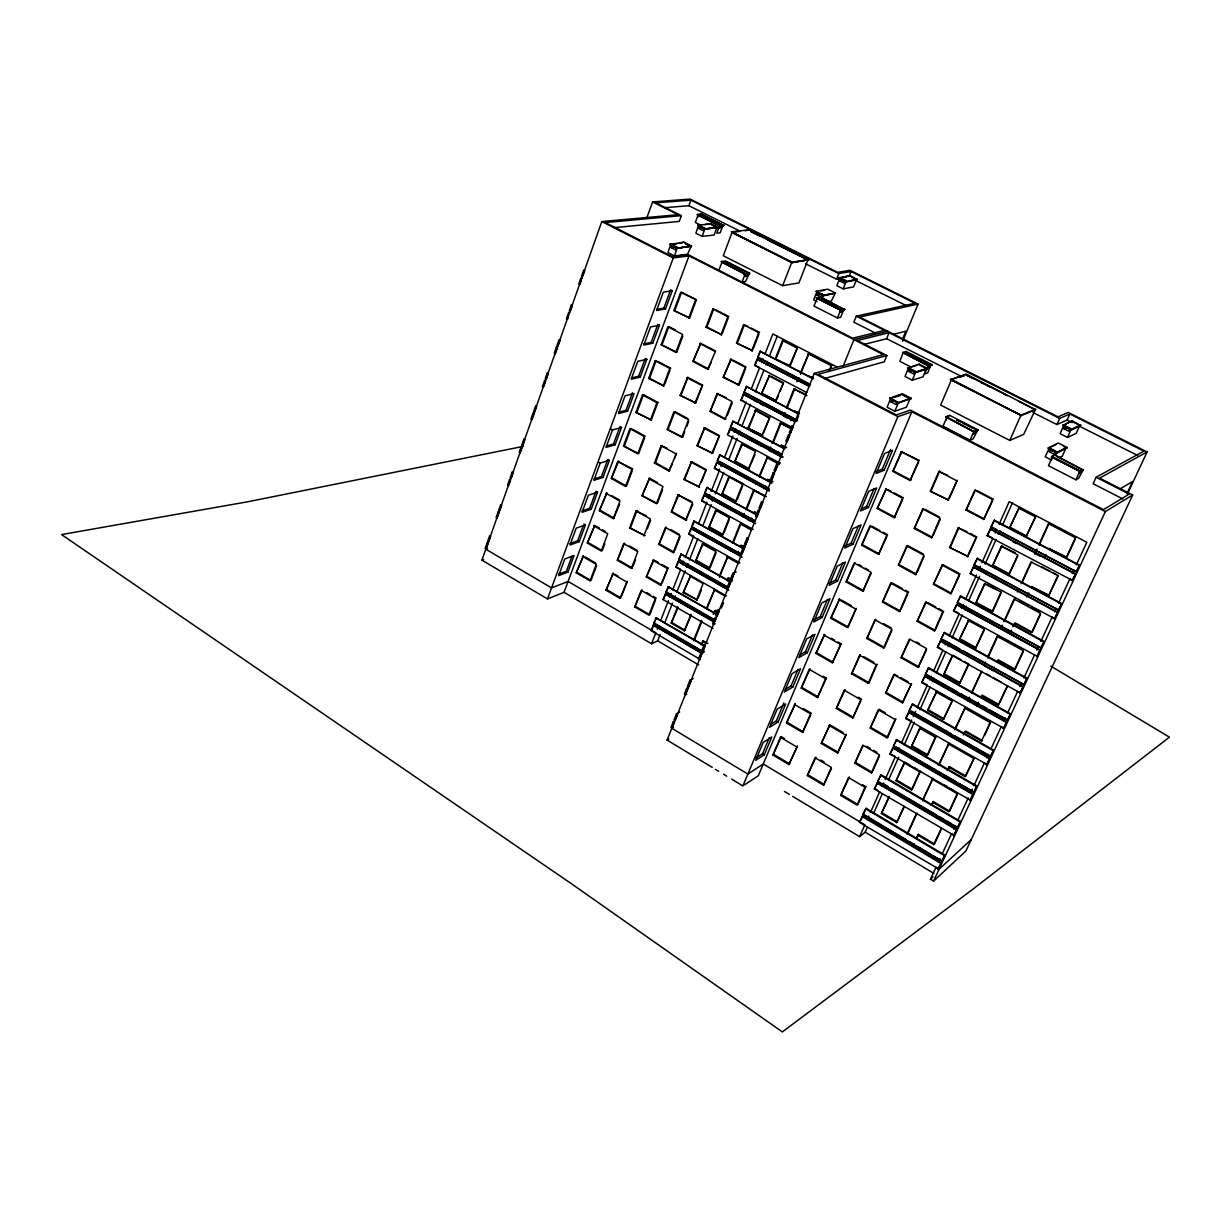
<?xml version="1.0" encoding="UTF-8"?>
<svg xmlns="http://www.w3.org/2000/svg" width="1231" height="1231" viewBox="0 0 1231 1231"><rect width="100%" height="100%" fill="white"/><g stroke="black" fill="none" stroke-linecap="round" stroke-linejoin="round"><path stroke-width="1.5" d="M712.241 767.39L667.079 740.077L814.307 373.393L883.458 354.62L689.006 255.91L564.06 592.326L547.487 598.928L481.921 560.167L601.805 221.549L678.127 214.717L652.584 201.93L646.706 218.164M558.566 344.588L560.136 340.141L559.074 339.587L556.981 345.496L558.043 346.065M567.937 318.137L567.506 319.321L566.445 318.767L568.568 312.782L569.63 313.351M581.417 280.037L579.847 284.469L578.785 283.915L580.924 277.867L581.986 278.421M583.171 275.082L584.787 270.543L583.709 269.974L581.571 276.052L582.632 276.606M670.033 244.369L683.959 242.184L691.56 246.015L677.712 248.262L670.033 244.369L676.727 243.6M875.441 333.062L853.852 322.168L856.284 316.167L915.079 303.211L851.006 271.497L838.819 273.559L690.945 200.145L655.8 202.853L681.359 215.64L679.235 221.411L614.546 227.612M671.095 247.631L671.772 245.785L676.158 248.016L675.465 249.847L671.095 247.631L676.696 246.954M664.832 207.685L688.898 205.715L690.945 200.145M547.487 598.928L673.249 257.956L689.006 255.91M670.587 244.661L667.971 252.586L674.542 255.925L677.158 247.985M677.712 248.262L691.56 246.015M609.36 460.332L600.236 463.056L593.865 480.336L603.005 477.474L609.36 460.332L607.791 459.455L601.436 476.597L594.111 478.874M621.547 427.465L612.469 429.942L606.021 447.422L615.115 444.806L621.547 427.465L619.962 426.588M683.959 242.184L680.081 243.215M697.269 214.779L701.455 213.84L723.72 225.612L719.812 226.027L697.269 214.779L701.239 214.425L723.72 225.612M720.089 225.996L698.069 215.01L695.315 222.426L700.27 224.919M558.674 574.169L566.398 571.215L571.907 556.304M569.968 543.548L577.662 540.778L583.248 525.714M582.032 510.88L589.695 508.311L595.973 491.369L597.527 492.246L591.249 509.203L582.063 512.296L588.372 495.216L597.527 492.246M606.252 446.022L613.53 443.945L619.316 428.326M618.747 412.185L625.994 410.308L632.503 392.751M631.395 377.932L638.612 376.255L645.198 358.483L646.814 359.344L640.212 377.117L631.195 379.21L637.812 361.299L646.814 359.344M643.967 343.849L651.153 342.387L657.816 324.399L659.447 325.261L652.769 343.249L643.813 345.08L650.507 326.938L659.447 325.261M656.708 309.35L663.848 308.104L670.587 289.901L672.234 290.747L665.479 308.966L656.569 310.52L663.34 292.162L672.234 290.747M697.792 217.241L698.423 215.533M567.922 572.107L574.061 555.55L564.814 558.966L558.659 575.646L567.922 572.107L566.398 571.215M585.417 524.929L576.216 528.13L569.984 544.994L579.216 541.671L585.417 524.929L583.863 524.037M627.595 411.169L634.103 393.612L625.071 395.828L618.531 413.524L627.595 411.169L625.994 410.308M697.869 225.458L710.718 223.596L717.95 227.212L705.178 229.104L697.869 225.458L701.408 225.104M691.022 246.662L687.56 254.263L674.542 255.925M698.854 228.535L699.516 226.796L703.686 228.874L703.024 230.628L698.854 228.535L704.024 227.997M576.246 572.846L583.371 555.981L576.246 572.846L590.049 580.894L596.25 564.352L582.401 556.335M587.341 543.056L594.742 525.468L587.341 543.056L601.251 551.057L607.729 533.777L593.773 525.806M599.389 510.696L606.852 492.923L599.389 510.696L613.407 518.651L619.624 504.341M617.747 461.41L631.949 469.303L625.517 486.414L611.376 478.505L617.747 461.41L632.888 468.996M623.501 445.93L629.949 428.634L644.259 436.482L637.766 453.808L623.501 445.93L638.704 453.516L644.552 437.944M635.996 412.4L642.505 394.889L643.459 394.659L657.893 402.445L651.307 419.956L635.996 412.4L651.307 419.956M648.629 378.456L655.231 360.729L656.169 360.529L649.583 378.225L648.629 378.456L664.063 385.995L649.583 378.225M661.201 344.68L667.879 326.754L682.574 334.447L675.834 352.405L661.201 344.68L676.758 352.204L682.836 336.048M673.926 310.504L680.681 292.363L696.423 299.841L689.606 317.998L673.926 310.504L689.606 317.998M698.392 225.719L695.884 233.244L702.116 236.383L704.932 228.812M611.376 478.505L618.701 461.117M624.456 445.653L630.903 428.373M636.95 412.154L643.459 394.659M662.14 344.495L668.818 326.569L675.342 329.985M674.865 310.335L681.62 292.209L696.423 299.841M705.178 229.104L717.95 227.212M704.932 224.734L710.718 223.596M719.581 225.735L716.796 233.182L720.15 232.813L722.936 225.396M719.812 226.027L723.936 225.042M613.407 518.651L619.978 501.171L605.898 493.231M650.368 420.217L656.954 402.691L657.893 402.445M663.14 386.226L669.802 368.469L670.726 368.254L657.785 361.375M688.683 318.183L695.5 299.995M596.589 565.629L591.018 580.509L577.231 572.477M604.806 543.794L602.205 550.688L588.31 542.702M632.257 470.719L626.471 486.107L612.346 478.197M664.74 384.226L670.064 370.039M731.399 231.797L792.01 262.742L808.952 259.633L748.971 229.843L731.399 231.797L792.241 262.141L808.952 259.633M792.287 262.695L731.999 232.628L723.274 255.771L782.654 285.7L798.919 282.899L807.921 259.987L791.733 262.418L782.654 285.7M721.274 261.495L745.37 274.405L749.694 273.159L725.444 260.926L721.274 261.495L745.601 273.79L749.694 273.159M718.904 270.251L721.889 262.341L745.663 274.359M606.006 590.188L613.238 573.246L606.006 590.188L619.978 598.328L620.916 597.927L606.975 589.803M617.331 560.32L623.686 543.579L637.812 551.642L631.411 568.414L617.331 560.32L624.625 543.21M629.641 527.853L644.767 535.547L629.641 527.853L636.058 510.911L646.506 515.927M649.537 478.244L642.105 495.693L649.537 478.244L657.523 482.675M654.492 463.041L661.062 445.684L666.833 448.053M667.233 429.388L673.896 411.831L688.514 419.725L681.789 437.313L667.233 429.388L682.713 437.036L684.728 431.758M680.143 395.336L687.806 377.332L702.547 385.165L695.746 402.968L680.143 395.336L695.746 402.968M692.991 361.468L700.731 343.28L692.991 361.468L707.794 369.285L711.21 362.514M705.994 327.169L712.903 308.966L713.811 308.796L706.902 327L705.994 327.169L721.828 334.755L706.902 327M630.58 527.514L637.012 510.573M662.001 445.407L655.431 462.733L654.261 462.902L668.91 470.996L672.495 463.748M668.171 429.127L674.819 411.585L687.821 418.586M681.082 395.105L687.806 377.332M745.232 230.828L748.971 229.843M619.978 598.328L627.256 581.355L621.547 596.266M643.828 535.9L650.322 518.943L636.058 510.911M668.91 470.996L676.481 453.331L674.496 458.548M694.838 403.214L702.547 385.165M707.794 369.285L715.596 351.05L702.378 344.141M720.935 334.94L727.906 316.69L712.903 308.966M632.996 566.352L635.55 559.659M647.368 528.776L650.599 520.298M662.586 489.661L657.339 503.387L641.874 495.57L656.415 503.71L662.97 486.537L648.599 478.551M686.744 426.495L688.76 421.217M722.474 333.093L728.167 318.183M745.109 274.082L742.078 282.007L745.586 281.437L749.171 273.821M747.094 276.067L747.802 274.236L745.463 274.605L744.755 276.421L747.094 276.067L743.786 274.39M634.765 606.929L641.166 590.341L655.338 598.543L648.875 615.161L634.765 606.929L642.09 589.941M646.306 576.985L653.707 559.828L646.306 576.985L660.539 585.171L661.462 584.771L647.244 576.6M658.862 544.441L665.402 527.437L679.82 535.562L673.219 552.581L658.862 544.441L666.34 527.099M692.745 504.341L685.821 520.159L671.341 512.065L677.973 494.877L691.807 501.725M683.974 479.305L699.47 487.045L683.974 479.305L691.591 461.61L706.24 469.642L701.501 481.829M696.977 445.576L704.671 427.68L719.458 435.666L712.611 453.285L696.977 445.576L712.611 453.285M717.027 393.581L731.953 401.521L724.997 419.371L710.149 411.416L717.027 393.581L726.213 397.751M723.243 377.44L731.106 359.175L723.243 377.44L739.123 385.118L724.151 377.209M736.507 343.034L752.51 350.697L736.507 343.034L743.555 324.769L747.817 326.323M671.341 512.065L678.881 494.554M684.882 478.997L691.591 461.61M697.885 445.283L704.671 427.68M710.149 411.416L717.919 393.351M737.4 342.849L744.447 324.584M660.539 585.171L668.002 567.983L661.647 564.352M685.821 520.159L692.514 502.956L677.973 494.877M698.562 487.368L706.24 469.642M711.703 453.577L719.458 435.666M738.231 385.349L745.263 367.269L730.214 359.39M751.633 350.897L758.742 332.601L743.555 324.769M655.615 599.789L649.814 614.746L635.688 606.529M662.124 583.094L668.002 567.983M674.788 550.503L680.081 536.916M727.29 415.539L732.137 403.06M739.754 383.472L745.509 368.685M753.157 349.035L758.973 334.078M700.454 659.539L651.061 630.611L653.199 625.102L701.624 652.738M703.347 652.338L653.846 623.44L656.015 617.916L704.517 645.521M712.98 628.379L663.155 599.589L665.34 594.019L714.149 621.532M714.242 620.132L665.986 592.342L668.171 586.756L717.088 614.238M726.321 595.912L675.85 567.091L678.05 561.444L727.767 589.11M727.86 587.679L678.712 559.751L680.928 554.088L730.722 581.724M739.816 562.921L688.698 534.192L690.914 528.468L741.047 556.012M741.17 554.535L691.591 526.76L693.822 521.036L744.063 548.534M753.264 529.468L701.685 500.879L703.947 495.108L754.511 522.498M754.634 520.99L704.624 493.369L706.886 487.568L757.557 514.927M766.405 496.77L714.395 468.349L716.673 462.487L769.344 490.661M769.483 489.122L717.365 460.733L719.658 454.87L770.744 482.09M779.946 463.071L727.475 434.82L729.798 428.896L782.901 456.916M781.839 454.67L730.491 427.111L732.799 421.171L784.793 448.515M792.656 427.711L740.954 400.29L743.293 394.289L795.657 421.51M797.488 420.756L744.001 392.489L746.355 386.472L798.796 413.662M806.782 392.566L754.603 365.315L756.973 359.252L809.783 386.303M809.967 384.626L757.696 357.421L760.066 351.327L813.629 378.671M652.107 629.226L653.815 624.809M653.846 623.44L656.631 617.639M665.956 593.757L663.155 599.589M665.986 592.342L668.787 586.495M676.896 565.706L678.666 561.198M678.712 559.751L681.528 553.842M688.698 534.192L689.745 532.808M690.345 531.284L691.53 528.237M692.761 525.098L694.438 520.805M701.685 500.879L704.547 494.893M704.624 493.369L707.486 487.353M714.395 468.349L717.273 462.287M720.258 454.67L717.365 460.733M728.537 433.45L730.383 428.711M732.814 422.479L730.491 427.111M740.954 400.29L743.893 394.12M744.001 392.489L746.94 386.319M755.665 363.961L757.557 359.098M757.696 357.421L760.65 351.189M719.289 469.073L718.827 470.242L714.996 468.134M564.06 592.326L651.568 643.767L655.877 632.78L568.106 581.432L551.565 587.895L485.799 549.195L487.538 548.595M657.277 629.21L658.677 625.625M660.77 620.255L668.479 600.574M669.879 596.989L671.28 593.419M672.68 589.834L680.389 570.153M682.482 564.783L683.882 561.213M685.282 557.628L693.684 536.162M698.592 523.637L706.994 502.156M708.394 498.586L709.795 495M711.195 491.431L719.596 469.95M720.997 466.38L722.397 462.794M724.505 457.424L732.907 435.959M734.307 432.373L735.707 428.803M737.815 423.433L746.217 401.952M751.11 389.427L759.527 367.961M761.62 362.591L763.02 359.006M765.128 353.651L772.822 333.955L837.218 367.084M686.252 566.429L686.683 565.306L727.767 588.649M712.072 500.571L712.518 499.432M651.568 643.767L657.693 640.843L660.139 634.596M664.802 622.748L672.526 603.052M673.926 599.482L675.327 595.896M676.742 592.311L685.159 570.83M686.575 567.245L687.975 563.66M689.375 560.09L697.808 538.593M702.732 526.068L711.164 504.587M712.564 501.002L713.965 497.416M715.365 493.831L723.797 472.35M728.721 459.825L737.154 438.328M738.554 434.758L739.954 431.173M742.062 425.803L750.495 404.307M755.419 391.781L763.836 370.3M765.944 364.93L767.359 361.345M769.467 355.974L777.192 336.278M691.191 615.469L684.39 630.811L671.218 623.148L677.727 606.591M683.19 592.726L690.683 575.585L683.19 592.726L697.361 599.943L684.097 592.326M702.409 543.871L715.857 551.442L709.133 568.414L695.746 560.828L702.409 543.871L715.257 550.242M708.902 527.407L715.642 510.25L729.214 517.774L722.412 534.946L708.902 527.407L716.534 509.911L730.091 517.435M721.981 494.139L728.814 476.782L742.508 484.26L735.615 501.648L721.981 494.139L729.706 476.474M754.957 454.731L748.51 469.103L734.784 461.64L741.693 444.068L754.834 450.392M747.956 428.173L762.666 435.312L747.956 428.173L755.819 410.123L769.729 417.509L763.374 433.527M761.527 393.689L769.467 375.455L761.527 393.689L776.361 400.798L762.389 393.443M776.13 358.56L783.301 340.341L782.439 340.541L775.268 358.775L790.225 365.869L796.796 349.281M671.218 623.148L677.989 607.837M695.746 560.828L703.301 543.517M734.784 461.64L742.57 443.791M748.833 427.896L755.819 410.123M816.168 291.301L823.677 295.794L835.464 292.993L827.801 289.162L816.168 291.301L823.924 295.194L835.464 292.993M822.154 298.564L823.401 295.455L816.753 292.132L813.691 299.872L816.999 301.549M820.015 297.317L816.245 298.04L840.927 310.458L844.62 309.689L816.922 295.071L817.63 293.286L822.046 295.502L821.339 297.286M684.39 630.811L690.96 614.238M696.469 600.343L703.116 583.586L689.775 575.985M748.51 469.103L755.495 451.515L741.693 444.068M761.804 435.589L769.729 417.509M775.499 401.044L783.501 382.795L780.254 390.981M788.009 342.772L797.457 347.634L789.363 366.084L790.225 365.869M698.023 598.266L701.347 589.895M716.073 552.765L710.025 568.03L696.638 560.444M723.966 532.869L729.414 519.143M737.169 499.571L742.693 485.676M777.007 399.167L778.315 395.89M841.188 310.412L817.076 298.271L813.968 306.088L837.48 317.967L840.65 317.275L843.789 309.458M805.659 263.834L836.557 279.222L838.819 273.559M693.484 640.689L701.593 620.378M706.317 608.529L714.719 589.295L707.21 608.114M719.289 576.016L727.767 556.581L719.473 577.37M732.414 543.117L740.123 523.821L751.095 529.899M744.293 513.358L742.878 516.912L743.739 516.574M745.709 509.803L753.51 490.277L759.112 492.538M759.188 476.012L767.452 457.193L759.389 477.382M779.731 455.962L769.421 450.408L770.775 446.991M772.129 443.575L780.3 423.11L789.194 427.111M786.363 407.907L793.949 388.919L806.151 394.612M796.842 381.672L798.242 378.163M800.335 372.916L808.844 353.482L800.473 374.439M694.376 640.258L701.808 621.64M733.291 542.748L740.985 523.467L747.263 526.945M746.586 509.465L754.372 489.953M772.991 443.298L781.162 422.849M783.778 416.278L785.147 412.831M787.225 407.661L794.795 388.673M797.688 381.425L799.088 377.932M839.019 278.021L850.113 275.559L857.268 279.791L846.466 281.73L839.019 278.021L850.113 275.559M843.204 288.87L846.174 281.422L839.804 278.252L836.834 285.684L843.204 288.87L853.529 286.931L856.499 279.575L849.621 280.806M839.942 281.068L840.635 279.345L844.881 281.468L844.204 283.192L839.942 281.068L845.128 280.145M700.993 644.813L703.301 640.843L707.917 643.536M713.211 614.346L715.519 610.361L718.627 612.146M738.446 551.35L737.231 554.396L738.092 554.027L729.614 550.134M747.479 519.451L750.556 521.159L751.787 518.082M763.574 488.661L764.82 485.537M778.484 451.438L777.223 454.593L778.069 454.301L769.421 450.408M790.794 420.71L792.087 417.524M846.466 281.73L857.484 279.222M849.328 275.682L851.006 271.497M701.885 644.367L703.301 640.843M727.352 580.832L728.552 577.831L731.691 579.601M676.465 713.749L674.08 719.689L675.234 720.381L677.619 714.442L676.465 713.749L679.697 711.964M689.914 680.266L687.498 686.267L688.668 686.96L691.083 680.943L689.914 680.266L693.253 678.496M700.839 653.03L698.392 659.108L699.577 659.801L702.009 653.723L700.839 653.03L704.163 651.337M729.521 581.54L727.029 587.787L728.213 588.464L730.722 582.232L680.928 554.088M730.275 579.678L732.784 573.415L736.2 571.892M776.653 464.133L774.037 470.642L775.268 471.304L777.884 464.795L776.653 464.133L780.131 462.902M686.652 691.96L687.944 688.76L686.775 688.067L684.374 694.069L685.529 694.761L686.006 693.561M714.949 621.501L716.273 618.208L715.088 617.531L712.611 623.686L713.795 624.363L714.288 623.132M731.476 580.355L733.984 574.092L732.784 573.415M758.758 512.419L756.865 517.112L755.649 516.435L758.219 510.034L759.45 510.711M837.48 317.967L840.619 310.12L844.851 309.089M721.397 608.052L723.536 602.713M796.503 421.125L798.642 415.786M828.925 370.485L831.756 365.268L829.74 370.269M843.112 366.284L853.945 339.633L887.843 331.293M863.67 344.542L886.643 338.71L889.121 332.678L1059.614 418.432L1069.862 414.001L1143.922 451.115L1096.129 477.228L1093.128 483.752L1122.857 498.955M889.121 332.678L857.376 340.556L886.889 355.528L884.304 361.791L824.431 378.563M902.877 338.294L905.816 331.201L893.214 334.37M902.677 341.249L918.095 304.057L849.898 270.312L837.711 272.359L690.083 199.083L652.584 201.93M928.266 366.346L932.113 364.591L906.154 351.481L902.6 352.466L928.636 366.176M906.154 351.481L906.231 352.466M889.844 398.336L902.323 393.72L911.171 398.275L898.799 402.952L889.844 398.336L900.061 395.028M890.921 401.906L891.767 399.906L896.876 402.552L896.045 404.553L890.921 401.906L894.245 400.814M902.6 352.466L928.651 365.622L927.235 368.977L916.079 372.362L907.632 368.069L919.142 364.114L927.497 368.346M908.647 371.439L909.432 369.546L914.264 371.993L913.464 373.885L908.647 371.439L912.217 370.362M890.475 398.675L887.151 407.261L894.814 411.216L898.445 402.537M898.799 402.952L890.121 397.675M908.232 368.377L905.062 376.486L912.294 380.179L915.741 371.977L909.94 369.023M919.142 364.114L919.218 365.115M916.079 372.362L929.467 367.607L930.251 365.745M918.095 304.057L859.561 317.075L1058.029 416.847L1068.277 412.447L1147.107 451.946L1099.606 478.105L1132.689 494.985L1105.361 511.573L911.848 411.785L897.861 416.663L742.878 785.932L731.599 779.1M910.001 398.69L906.385 407.261L894.814 411.216M755.326 758.342L762.512 753.741L769.329 737.538M770.591 724.505L776.299 720.981L783.885 702.947M785.363 689.345L791.025 686.006L798.011 669.387M799.811 654.938L805.413 651.784L812.506 634.95M813.599 620.055L820.277 616.485L827.447 599.435M828.986 583.417L835.587 580.093L842.866 562.813M844.574 546.287L851.113 543.21L858.484 525.683M861.731 508.588L866.578 506.464L874.118 488.538M875.857 471.781L882.258 469.211L890.598 449.407M764.282 754.788L771.791 736.969L763.22 742.385L755.68 760.327L764.282 754.788L762.512 753.741M778.084 722.028L785.686 703.994L777.176 709.148L769.544 727.321L778.084 722.028L776.299 720.981M792.826 687.052L800.519 668.772L792.087 673.634L784.347 692.068L792.826 687.052L791.025 686.006M807.244 652.815L815.045 634.304L806.69 638.904L798.842 657.569L807.244 652.815L805.413 651.784M822.108 617.516L830.017 598.758L821.739 603.067L813.783 621.978L822.108 617.516L820.277 616.485M837.449 581.124L845.451 562.105L837.265 566.106L829.202 585.294L837.449 581.124L835.587 580.093M852.991 544.225L861.115 524.945L852.991 528.638L844.835 548.087L852.991 544.225L851.113 543.21M868.471 507.48L876.703 487.938L868.686 491.307L860.392 511.019L868.471 507.48L866.578 506.464M884.166 470.227L892.506 450.408L884.581 453.47L876.18 473.458L884.166 470.227L882.258 469.211M931.005 364.976L927.62 373.008L924.635 373.932L928.036 365.869L932.113 364.591M911.848 411.785L758.327 775.73L744.432 784.916M788.902 764.559L797.38 746.201L788.902 764.559L772.945 755.049L780.454 737.292L781.346 736.723L784.547 738.615M786.501 722.997L795.241 703.87L786.501 722.997L802.597 732.46L810.69 714.996M826.416 678.173L817.492 697.546L801.243 688.129L809.213 669.31L825.539 678.696L826.416 678.173L823.154 676.296M815.922 653.415L824.616 634.457L815.922 653.415L832.341 662.786L841.096 643.798L837.788 641.936M830.802 618.224L839.588 599.066L830.802 618.224L847.374 627.548L856.222 608.36L848.236 627.071L831.679 617.762M846.159 581.955L854.176 562.998L870.979 572.246L862.869 591.219L846.159 581.955L855.022 562.567M861.7 545.179L869.84 525.96L886.812 535.146L878.595 554.396L861.7 545.179L870.686 525.575M877.195 508.557L886.274 488.722L877.195 508.557L894.245 517.712L902.708 499.463M918.665 462.071L910.124 480.536L892.906 471.427L901.246 451.685L919.372 460.425M772.945 755.049L781.346 736.723M801.243 688.129L810.09 668.787M892.906 471.427L902.077 451.362M950.517 379.702L966.15 374.055L1035.533 409.769L1021.345 415.539L950.517 379.702L964.165 375.255M1021.576 415.447L951.394 379.933L940.669 405.076L1009.774 440.421L1023.653 434.405L1035.317 409.861M802.597 732.46L810.537 713.857L794.349 704.424M817.492 697.546L825.539 678.696M832.341 662.786L841.096 643.798M894.245 517.712L902.569 498.201L885.443 489.076M910.124 480.536L918.557 460.763L901.246 451.685M862.869 591.219L871.086 573.523M878.595 554.396L886.889 536.501M946.07 416.724L974.198 431.973L946.07 416.724L949.717 415.386L978.03 429.896L974.029 432.004L973.167 433.989L975.183 433.174L976.045 431.189M974.46 431.881L946.685 417.617L943.008 426.218L970.059 440.159L973.106 438.913L977.491 430.65M946.07 420.079L946.931 418.094M945.777 417.386L949.717 415.386M807.382 775.576L815.06 757.757L831.31 767.375L823.554 785.209L807.382 775.576L815.938 757.173M821.246 743.432L829.879 724.828L821.246 743.432L837.557 753.018L846.266 734.384L837.557 753.018M836.326 708.456L844.204 690.191L860.761 699.716L852.791 718.012L836.326 708.456L845.066 689.652M859.592 655.277L851.606 673.788L860.438 654.769L859.592 655.277L876.303 664.755L877.134 664.232L869.071 682.759L868.24 683.282L851.344 673.634L852.191 673.111L869.071 682.759M882.519 602.113L890.721 583.094L907.755 592.465L899.476 611.515L882.519 602.113L891.552 582.648L902.385 588.603M898.43 565.229L906.739 545.949L923.958 555.258L915.556 574.569L898.43 565.229L907.555 545.533L923.204 553.996M914.279 528.468L922.711 508.926L940.084 518.189L931.575 537.762L914.279 528.468L923.512 508.557M930.344 491.215L948.593 500.078L930.344 491.215L938.884 471.411L947.655 475.243M875.749 619.27L866.824 638.504L874.918 619.747L891.783 629.164L883.612 647.952L866.562 638.35L867.393 637.858L884.443 647.444L891.875 630.38M931.144 490.861L939.684 471.058M970.059 440.159L973.813 431.542L978.03 429.896M868.24 683.282L876.303 664.755M947.808 500.448L957.226 480.259L949.316 498.432M823.554 785.209L831.479 768.39M852.791 718.012L860.884 700.824M901.046 609.314L907.832 593.742M917.126 572.369L924.004 556.597M933.083 535.731L940.176 519.436M865.008 787.286L857.084 805.166L840.696 795.411L848.544 777.561L865.008 787.286L865.839 786.655L862.546 784.716M854.853 763.189L862.793 745.109L879.411 754.803L871.379 772.899L854.853 763.189L862.916 746.155M870.255 728.121L878.303 709.81L895.075 719.458L895.891 718.873L887.766 737.215L886.951 737.8L870.255 728.121L879.134 709.241L885.227 712.749M902.446 702.824L911.494 683.697L902.446 702.824L885.597 693.207L893.752 674.634L897.645 675.85M901.138 657.816L909.401 639.012L926.497 648.552L918.157 667.402L901.138 657.816L909.463 640.212M917.172 621.332L925.558 602.251L942.823 611.745L943.608 611.268L935.145 630.349L934.36 630.857L917.172 621.332L926.358 601.79M959.426 575.6L950.778 593.804L933.421 584.325L942.715 564.552L960.134 573.985M949.624 547.456L967.92 556.443L949.624 547.456L958.226 527.853L967.012 531.715M966.043 510.096L974.767 490.215L992.555 499.54L983.738 519.451L966.043 510.096L975.537 489.846M840.696 795.411L849.39 776.946M885.597 693.207L894.568 674.111M933.421 584.325L942.715 564.552M950.409 547.041L959.011 527.453M1009.774 440.421L1020.945 415.124L1035.825 409.138M1021.345 415.539L950.794 379.056M886.951 737.8L895.075 719.458M934.36 630.857L942.823 611.745M950.778 593.804L959.364 574.431L941.93 564.983M967.151 556.874L976.614 536.824L970.213 533.423M865.839 786.655L857.915 804.52L841.542 794.78M872.933 770.637L879.503 755.849M918.157 667.402L926.543 649.753M968.643 554.812L976.614 536.824M983.738 519.451L992.586 500.817M859.484 822.37L862.669 815.999L941.238 862.9L938.468 868.855L859.484 822.37L861.962 817.584M862.9 814.66L866.101 808.29L944.839 855.145L942.069 861.115L862.9 814.66L866.101 808.29M874.333 789.009L877.549 782.593L956.841 829.309L954.04 835.341L874.333 789.009L877.549 782.593M877.795 781.208L881.027 774.776L960.503 821.431L957.687 827.494L877.795 781.208L881.027 774.776M889.905 754.018L893.167 747.525L973.244 794.026L970.397 800.15L889.905 754.018L894.799 756.142M893.429 746.109L896.691 739.6L976.952 786.055L974.09 792.195L893.429 746.109L896.691 739.6M905.708 718.535L908.986 711.995L989.862 758.265L986.97 764.466L905.708 718.535L908.986 711.995M909.278 710.518L912.571 703.963L993.617 750.187L990.724 756.403L909.278 710.518L912.571 703.963M921.711 682.574L925.035 675.973L1006.712 722.012L1003.788 728.306L921.711 682.574L925.035 675.973M925.343 674.45L928.651 667.817L1010.513 713.826L1007.589 720.12L925.343 674.45L928.651 667.817M937.391 647.383L940.73 640.72L1023.207 686.529L1020.237 692.899L937.391 647.383L940.73 640.72M941.053 639.151L944.408 632.457L1027.054 678.219L1024.084 684.621L941.053 639.151L944.408 632.457M953.548 611.084L956.933 604.344L1040.21 649.922L1037.21 656.369L953.548 611.084L956.933 604.344M957.272 602.728L960.657 595.989L1044.134 641.489L1041.118 647.968L957.272 602.728L960.657 595.989M970.228 573.631L973.629 566.829L1057.768 612.13L1054.736 618.685L970.228 573.631L973.629 566.829M973.998 565.167L977.414 558.351L1061.737 603.59L1058.691 610.161L973.998 565.167L977.414 558.351M987.139 535.654L990.57 528.791L1075.586 573.815L1072.493 580.463L987.139 535.654L990.57 528.791M990.955 527.068L994.402 520.19L1079.602 565.152L1076.51 571.815L990.955 527.068L994.402 520.19M890.998 752.403L893.167 747.525M792.641 796.365L859.638 836.649L864.901 824.847L763.266 764.02L747.863 774.068L671.818 728.275L673.465 727.336M867.24 819.6L868.809 816.107M870.363 812.614L879.734 791.656M882.073 786.409L883.627 782.916M885.181 779.423L895.322 756.711M897.661 751.479L899.23 747.986M901.569 742.739L911.709 720.027M913.264 716.534L915.602 711.303M917.172 707.81L927.312 685.098M929.651 679.851L931.205 676.358M933.544 671.126L942.9 650.153M945.239 644.921L946.808 641.428M949.147 636.181L959.288 613.469M961.626 608.237L963.181 604.744M965.519 599.497L976.445 575.046M978.783 569.799L980.338 566.306M981.907 562.813L992.817 538.362M995.171 533.115L996.725 529.622M999.064 524.391L1009.205 501.679L1086.835 542.271L1076.34 564.875M859.638 836.649L865.162 832.202L867.424 827.17M873.564 813.429L882.196 794.118M888.474 780.069L898.692 757.25M904.185 744.955L914.387 722.135M919.88 709.841L930.097 687.021M932.452 681.743L934.021 678.235M936.376 672.972L945.793 651.907M948.147 646.629L949.717 643.121M952.086 637.858L962.288 615.023M964.642 609.76L966.212 606.252M968.566 600.99L979.553 576.4M985.062 564.106L996.048 539.532M998.403 534.269L999.972 530.761M1002.326 525.483L1012.544 502.663M904.062 807.398L896.66 822.616L881.381 813.537L888.644 797.349M896.06 780.808L904.154 762.789L919.649 771.822L920.434 771.206L912.279 789.225L911.494 789.856L896.06 780.808L904.954 762.189L909.601 764.882M911.479 746.463L919.665 728.198L935.314 737.184L936.099 736.6L927.835 754.865L927.051 755.465L911.479 746.463L920.465 727.629M927.651 710.425L936.729 691.36L927.651 710.425L943.377 719.396L952.532 700.301L949.363 698.516M968.135 665.817L959.641 683.436L943.762 674.511L952.178 655.754M959.534 639.366L968.828 619.87L959.534 639.366L975.567 648.245L984.138 630.441M975.798 603.128L984.446 583.848L1001.465 592.188L992.725 611.468L975.798 603.128L985.2 583.386M1017.775 556.135L1008.928 574.508L992.571 565.721L1001.342 546.179L1015.221 552.75M1026.115 536.531L1035.81 516.281L1026.115 536.531L1009.589 527.807L1019.206 507.603L1034.148 515.42M881.381 813.537L889.444 796.719M943.762 674.511L952.948 655.231L960.934 659.678M992.571 565.721L1002.08 545.764M1009.589 527.807L1019.206 507.603M1033.04 412.539L1056.875 424.557L1059.614 418.432M1048.181 448.176L1058.229 442.975L1067.154 447.499L1057.214 452.777L1048.181 448.176L1056.121 444.468M1055.275 455.716L1056.783 452.346L1049.043 448.407L1045.257 456.824L1051.443 459.979M1049.166 451.654L1050.043 449.715L1055.198 452.331L1054.321 454.285L1049.166 451.654L1052.274 450.177M1062.938 425.434L1072.324 420.756L1080.572 425.664L1071.57 429.773L1062.938 425.434L1072.324 420.756M1056.875 424.557L1067.139 420.033L1069.862 414.001M1063.876 428.742L1064.707 426.88L1069.647 429.373L1068.8 431.235L1063.876 428.742L1067.339 427.172M1051.382 456.978L1054.829 454.793L1083.28 470.119L1080.249 471.719L1051.382 456.978L1054.829 454.793M1078.187 470.427L1052.259 457.193L1048.427 465.703L1075.909 479.782L1078.525 478.382L1083.065 470.227M1051.536 459.594L1052.413 457.624M1057.214 452.777L1067.154 447.499M1063.553 425.741L1060.137 433.697L1067.508 437.436L1070.955 429.465M1071.57 429.773L1080.849 425.049M1066 447.93L1062.245 456.239L1059.152 457.747M896.66 822.616L904 806.428M911.494 789.856L919.649 771.822M927.051 755.465L935.314 737.184M943.377 719.396L952.532 700.301M959.641 683.436L968.151 664.648M975.567 648.245L984.185 629.21L968.058 620.362M991.986 611.945L1000.726 592.65M1008.928 574.508L1017.791 554.935L1001.342 546.179M906.985 834.264L916.31 813.799M922.681 799.811L932.898 778.454L922.681 800.889M938.422 765.22L948.963 743.201L939.391 764.205M954.579 729.768L965.227 707.486L955.348 729.183M970.859 702.27L967.874 700.593L969.413 697.192M971.736 692.114L981.738 671.264L971.705 693.253M993.632 669.972L992.909 670.51L983.861 665.494L985.431 662.047M987.77 656.908L997.156 636.319L1006.035 640.289M1002.234 625.163L1000.634 628.641L1010.497 633.149M1003.819 621.686L1014.113 599.066L1040.503 613.33L1031.563 632.688L1014.467 623.378L1012.898 626.81M1017.36 591.942L1018.883 588.618M1021.161 583.617L1031.024 561.952L1058.352 575.677L1048.597 595.773L1031.347 586.51L1049.304 595.296M1034.609 554.073L1036.917 549.011M1039.226 543.933L1048.458 523.667L1075.386 537.747L1066.184 557.674L1048.75 548.472L1066.877 557.228L1075.294 538.993M907.77 833.602L917.095 813.152M987.724 658.093L997.879 635.812M1004.542 621.193L1014.836 598.589M1021.868 583.155L1031.732 561.521M1036.856 550.272L1035.317 553.642L1039.98 556.104M1039.164 545.21L1049.166 523.252M1075.909 479.782L1079.802 471.258L1082.418 469.888M1080.249 471.719L1083.588 469.457M916.156 838.219L918.388 834.387L934.483 843.958L941.238 829.355M931.144 805.443L933.39 801.612L949.64 811.137L957.226 794.703M947.178 770.437L949.424 766.59L965.827 776.069L974.29 757.742L965.073 776.699L948.655 767.205M963.411 734.953L965.673 731.076L982.246 740.523L981.507 741.124L964.919 731.676M973.844 703.947L976.829 705.64L978.353 702.301M992.909 670.51L994.448 667.14M1009.774 633.642L1011.343 630.226M1026.577 596.912L1028.177 593.45M1044.611 557.505L1045.996 554.489M916.941 837.542L918.388 834.387M931.929 804.797L933.39 801.612M947.932 769.821L949.424 766.59M1013.621 626.302L1015.19 622.886L1032.27 632.195L1040.457 614.454M1027.3 596.435L1028.885 592.973M1044.627 558.582L1046.011 555.566M917.603 835.064L933.713 844.651L941.207 828.401M932.606 802.258L948.886 811.798L957.226 793.703L932.113 779.085M981.507 741.124L990.078 722.535L964.473 708.04M998.156 705.055L998.88 704.486L982.138 695.1L981.399 695.653L998.156 705.055L1007.573 685.652L999.68 702.778M1023.176 651.861L1015.175 669.218L998.264 659.862L997.525 660.385L1014.452 669.756L1023.269 650.645L997.156 636.319M1048.597 595.773L1057.675 576.123M984.585 735.461L990.047 723.643M1132.689 494.985L965.904 851.006L933.575 881.104L930.451 879.226L935.96 867.363L939.084 869.24L971.274 839.527M938.376 862.146L939.992 858.669M942.407 853.452L951.286 834.326M953.702 829.109L955.318 825.632M957.749 820.415L968.228 797.826M970.659 792.61L972.259 789.133M973.875 785.655L984.369 763.051L986.97 764.466M986.785 757.834L988.401 754.357M990.817 749.14L1001.311 726.552M1003.727 721.335L1005.342 717.858M1007.758 712.641L1017.452 691.776M1019.868 686.559L1021.484 683.082M1023.9 677.866L1034.394 655.277M1036.81 650.06L1038.425 646.583M1040.841 641.366L1052.136 617.023M1054.567 611.807L1056.183 608.329M1058.598 603.113L1069.893 578.785M1072.309 573.569L1073.924 570.091M937.945 869.332L941.238 862.9M941.546 861.592L944.839 855.145M953.533 835.787L956.841 829.309M957.179 827.94L960.503 821.431M969.89 800.581L973.244 794.026M973.598 792.626L976.952 786.055M986.477 764.882L989.862 758.265M990.232 756.819L993.617 750.187M1003.296 728.706L1006.712 722.012M1007.096 720.52L1010.513 713.826M1019.76 693.284L1023.207 686.529M1023.607 684.99L1027.054 678.219M1036.748 656.739L1040.21 649.922M1040.641 648.322L1044.134 641.489M1054.259 619.024L1057.768 612.13M1058.229 610.499L1061.737 603.59M1072.032 580.77L1075.586 573.815M1076.063 572.123L1079.602 565.152M933.575 881.104L1105.361 511.573M1126.95 493.646L1132.628 481.506L1120.041 488.876M1127.596 493.677L1147.107 451.946M930.451 879.226L933.036 876.841M933.713 844.651L934.483 843.958M913.264 844.528L914.048 843.851M904.647 839.388L905.447 838.711M928.22 811.845L929.005 811.183M936.206 771.206L935.422 771.822L938.345 773.514M951.532 736.446L952.302 735.861L961.165 740.924L960.411 741.524L953.025 737.292M976.829 705.64L977.568 705.071L968.628 700.024L967.874 700.593M871.379 772.899L872.21 772.283L855.699 762.574M883.612 647.952L884.443 647.444M899.476 611.515L900.292 611.038L883.35 601.651M667.079 740.077L668.741 739.123M915.556 574.569L916.356 574.123L899.245 564.798M685.529 694.761L686.852 694.053M931.575 537.762L932.375 537.362L915.095 528.068M698.885 650.106L699.762 649.66M691.453 645.767L698.285 648.783M713.795 624.363L715.103 623.732M711.072 619.685L711.949 619.27L703.593 615.377M1056.567 452.454L1064.461 448.669M1067.508 437.436L1076.156 433.404L1079.756 425.449L1072.878 428.588M728.552 577.831L727.69 578.216L732.383 580.878M675.85 567.091L680.189 568.968M722.412 534.946L723.289 534.593L709.795 527.053M631.411 568.414L632.349 568.03L618.285 559.936M750.556 521.159L751.418 520.805M673.219 552.581L674.126 552.211L659.785 544.071M691.591 526.76L741.739 554.289M735.615 501.648L736.492 501.309L722.874 493.816M755.834 484.445L756.696 484.122M481.921 560.167L483.66 559.551M898.168 402.629L911.171 398.275M959.641 377.24L964.596 375.624M895.753 396.967L900.738 395.336M912.294 380.179L922.973 376.855L926.389 368.746L915.479 372.054M681.789 437.313L682.713 437.036M907.632 368.069L916.787 365.361M902.938 353.374L899.846 361.345L911.417 367.223M808.675 376.101L812.814 377.578M886.889 355.528L818.076 374.378L896.383 414.924L910.371 410.077L1103.484 509.619L1129.227 494.108L1096.129 477.228M754.603 365.315L759.127 367.223M675.834 352.405L676.758 352.204M840.911 310.612L843.02 310.166L842.296 311.982L840.188 312.428L841.173 309.858L816.476 297.44M523.298 446.376L247.862 501.756L61.55 534.577L572.415 884.412L782.347 1031.917L972.09 889.813L1169.45 737.154L1050.797 666.109M827.678 301.749L831.371 301.026L834.972 293.64M823.124 295.517L832.587 293.717M816.922 295.071L822.462 294.024M820.815 290.993L824.062 290.393M843.25 277.637L846.713 277.037M836.557 279.222L840.05 278.606M679.327 247.723L690.483 246.385M672.772 244.4L676.496 243.969M702.116 236.383L714.134 235.029L716.934 227.55L704.655 228.843M734.692 231.997L739.954 231.413M701.747 214.671L723.443 225.642M681.359 215.64L605.313 222.534L672.295 256.648L688.052 254.632L852.683 338.171L884.566 330.385L856.284 316.167M851.36 276.867L857.268 279.791M855.499 280.422L907.693 306.319M750.972 231.536L808.721 260.218M750.679 231.566L759.096 235.736M767.513 239.922L808.459 260.264M839.25 277.452L846.697 281.16M688.898 205.715L740.416 231.351M697.485 214.209L720.027 225.458M710.502 224.18L717.735 227.781M712.287 225.227L717.458 227.812M698.085 224.873L705.394 228.52M1071.832 421.464L1080.572 425.664M1067.139 420.033L1072.186 422.572M1078.91 425.941L1137.721 455.501M820.569 297.594L844.62 309.689M825.339 300.179L844.358 309.735M966.489 375.009L983.323 383.487M986.693 385.18L1005.219 394.505M1018.699 401.291L1035.533 409.769M966.243 375.086L973.09 378.533M981.646 382.841L990.201 387.149M1003.88 394.043L1007.312 395.767M1063.215 424.803L1071.847 429.157M886.643 338.71L961.534 376.471M908.17 353.251L921.696 360.083M925.081 361.791L931.852 365.207M907.878 353.297L931.605 365.284M725.767 261.803L749.448 273.774M725.459 261.849L742.001 270.189M685.252 243.553L691.33 246.631M685.59 243.923L688.852 245.569M920.542 365.592L927.235 368.977M670.264 243.769L677.942 247.646M907.893 367.438L916.341 371.731M1063.876 446.638L1066.862 448.146M1048.473 447.53L1057.506 452.131M601.805 221.549L673.249 257.956M1056.844 456.624L1083.28 470.119M1051.674 456.316L1080.541 471.058M956.579 419.709L977.737 430.558M956.564 419.925L959.949 421.664M963.319 423.387L971.767 427.726M903.523 395.136L910.894 398.936M902.4 394.797L910.632 399.013M810.475 354.328L830.125 364.438M782.439 340.541L796.611 347.834M808.013 353.682L830.94 365.499M715.473 309.658L728.798 316.521M751.187 328.062L759.619 332.401M814.307 373.393L897.861 416.663M760.066 351.327L812.429 378.502M663.848 308.104L665.479 308.966M758.281 357.282L810.521 384.472M756.973 359.252L809.229 386.457M771.037 376.271L783.501 382.795M768.606 375.67L782.654 383.026M793.949 388.919L806.936 395.705M1050.843 524.144L1060.937 529.407M1064.292 531.177L1076.063 537.332M1018.483 507.988L1035.102 516.681M732.784 360.052L746.155 367.053M699.808 343.464L714.688 351.266M977.152 490.692L993.309 499.171M938.884 471.411L956.441 480.613M798.75 412.6L794.641 411.123L799.55 413.724M746.355 386.472L798.242 413.831M1010.328 527.407L1026.839 536.116M693.915 361.252L708.717 369.069M993.909 520.451L1079.156 565.46M651.153 342.387L652.769 343.249M893.737 471.088L910.94 480.182M966.812 509.711L984.492 519.051M744.586 392.32L796.38 419.694M743.293 394.289L795.088 421.679M753.449 400.229L756.788 401.998M760.127 403.768L763.482 405.538M783.547 416.155L786.886 417.925M991.463 526.806L996.464 529.453M999.803 531.223L1076.51 571.815M990.078 529.053L1075.125 574.123M1012.898 541.763L1016.252 543.548M741.554 400.121L744.155 401.506M780.3 423.11L791.564 429.096M754.957 410.385L768.867 417.771M987.631 535.377L992.248 537.824M1069.785 579.016L1072.493 580.463M655.231 360.729L669.802 368.469M686.883 377.563L701.639 385.411M1041.718 566.829L1050.043 571.246M1053.367 573.015L1056.69 574.785M887.828 489.538L890.952 491.2M894.06 492.862L903.4 497.832M925.097 509.388L939.299 516.958M958.226 527.853L975.844 537.239M786.732 447.453L781.023 445.13L785.886 447.73M732.799 421.171L784.224 448.715M711.056 411.154L725.905 419.109M993.325 565.291L1009.666 574.061M638.612 376.255L640.212 377.117M976.906 558.643L1061.276 603.913M732.737 427.819L782.408 454.485M878.042 508.172L895.075 517.328M729.798 428.896L782.778 457.363M739.954 434.589L743.278 436.374M746.586 438.159L761.497 446.161M974.506 564.875L1058.691 610.161M973.121 567.122L1057.306 612.469M772.237 459.763L778.608 463.195M766.59 457.486L779.346 464.364M642.505 394.889L656.954 402.691M703.763 427.957L718.565 435.943M970.736 573.338L973.783 574.969M1052.043 617.239L1054.736 618.685M1019.776 601.267L1028.023 605.714M1031.316 607.499L1039.549 611.945M986.816 584.263L996.587 589.541M872.225 526.406L879.934 530.576M883.012 532.254L887.643 534.746M735.661 461.348L749.387 468.796M773.006 481.613L767.328 479.305L772.145 481.921M719.658 454.87L771.852 483.214M719.643 461.456L768.375 487.984M976.552 602.651L992.725 611.468M716.673 462.487L769.052 490.954M960.134 596.296L1043.657 641.843M862.562 544.779L879.442 553.981M934.221 583.879L951.563 593.327M732.737 478.136L743.37 483.937M762.266 494.262L765.436 496.001M753.51 490.277L764.574 496.324M957.78 602.421L1041.118 647.968M964.288 608.76L1038.179 649.199M956.41 604.667L1039.749 650.26M632.488 429.25L645.213 436.205M661.062 445.684L675.557 453.624M690.683 461.902L705.348 469.934M955.579 611.592L958.58 613.238M980.091 626.056L983.323 627.825M1015.821 645.66L1019.083 647.444M858.392 564.413L861.746 566.26M865.101 568.106L868.471 569.953M905.477 590.311L908.57 592.003M927.928 602.651L935.76 606.96M938.899 608.683L942.038 610.407M610.868 429.065L612.469 429.942M758.311 513.327L754.249 511.911L757.45 513.666M706.886 487.568L756.973 515.158M655.2 462.61L669.849 470.704M705.225 493.154L755.219 520.759M613.53 443.945L615.115 444.806M703.947 495.108L755.603 523.652M960.288 638.874L976.321 647.737M943.885 632.796L1026.577 678.589M702.301 500.663L706.086 502.771M847.02 581.509L863.731 590.772M917.972 620.839L935.145 630.349M943.223 639.72L959.734 648.891M963.027 650.722L1024.084 684.621M940.207 641.043L1022.715 686.898M964.119 661.447L968.905 664.109M986.585 673.957L989.816 675.757M993.048 677.558L1001.111 682.051M937.914 647.044L940.899 648.706M1017.606 691.437L1020.237 692.899M598.651 462.179L600.236 463.056M841.25 600.005L851.237 605.575M883.412 623.548L891.075 627.825M916.433 641.966L919.542 643.705M744.909 546.672L740.893 545.271L744.047 547.041M838.726 599.528L855.36 608.822M693.822 521.036L743.478 548.78M672.264 511.727L686.729 519.821M601.436 476.597L603.005 477.474M690.914 528.468L742.124 557.181M944.531 673.988L960.411 682.897M689.298 533.946L693.068 536.07M928.128 668.171L1010.035 714.211M732.799 559.397L736.138 561.29M726.905 556.951L738.615 563.552M901.954 657.308L918.957 666.863M611.545 495.554L619.362 499.955M671.141 529.807L679.143 534.316M925.866 674.096L957.549 691.945M960.888 693.822L979.23 704.147M982.569 706.04L985.908 707.917M989.247 709.795L1007.589 720.12M932.498 679.866L1004.973 720.72M924.496 676.327L1006.219 722.412M922.25 682.22L926.681 684.713M1001.188 726.829L1003.788 728.306M938.314 692.253L946.208 696.731M966.827 708.379L970.028 710.195M978.03 714.719L981.23 716.519M984.431 718.335L990.817 721.951M935.96 691.914L951.763 700.854M831.202 638.197L834.495 640.074M863.777 656.662L873.795 662.34M900.723 677.604L908.416 681.959M823.739 634.95L840.219 644.305M893.752 674.634L910.678 684.236M600.359 510.357L614.377 518.313M589.695 508.311L591.249 509.203M679.327 559.505L682.605 561.367M685.867 563.213L728.444 587.402M724.951 586.848L716.519 582.955L724.074 587.249M678.05 561.444L728.814 590.311M928.436 709.856L944.146 718.812M713.842 589.695L725.444 596.312M912.033 704.332L993.125 750.602M596.281 526.345L599.389 528.114M602.482 529.899L605.59 531.669M629.333 545.902L637.181 550.38M655.292 560.721L658.477 562.536M816.815 652.907L833.202 662.263M886.428 692.653L903.262 702.27M652.784 560.197L667.079 568.368M911.463 711.087L951.101 733.753M954.394 735.63L990.724 756.403M916.51 715.626L988.231 756.665M908.447 712.364L989.37 758.681M906.247 718.15L910.632 720.674M929.836 733.014L932.975 734.799M948.193 743.801L973.552 758.358M714.642 610.776L717.75 612.561M668.171 586.756L716.488 614.531M858.299 697.254L861.608 699.162M577.662 540.778L579.216 541.671M666.602 592.08L673.249 595.912M676.588 597.82L714.826 619.855M674.003 597.65L714.734 621.116M665.34 594.019L713.565 621.824M912.263 745.863L927.835 754.865M584.91 556.858L595.681 563.09M614.792 574.154L617.916 575.954M646.814 592.665L649.968 594.496M653.122 596.312L656.261 598.128M612.284 573.631L626.317 581.74M896.153 740L976.445 786.486M802.135 687.606L818.369 697.008M837.188 707.902L853.652 717.442M871.086 727.552L887.766 737.215M895.614 746.648L956.102 781.762M959.38 783.655L974.09 792.195M900.738 750.925L971.767 792.149M892.613 747.925L972.736 794.457M672.126 622.732L685.282 630.38M702.409 641.289L705.486 643.09M914.248 767.59L917.341 769.39M943.869 784.839L947.008 786.671M950.147 788.502L953.286 790.317M656.015 617.916L703.932 645.813M803.335 708.594L811.414 713.303M831.525 725.782L842.989 732.476M866.947 746.448L870.271 748.386M873.595 750.325L876.903 752.264M654.461 623.163L703.947 652.03M829.017 725.398L845.42 734.969M661.893 628.518L703.378 652.738M653.199 625.102L701.039 653.03M896.86 780.192L912.279 789.225M657.693 640.843L698.7 664.909M880.488 775.191L959.995 821.893M787.394 722.443L803.474 731.891M822.108 742.847L838.419 752.433M883.304 783.716L888.274 786.624M891.583 788.579L936.206 814.845M939.515 816.784L942.808 818.738M946.116 820.677L951.086 823.601M954.379 825.539L957.687 827.494M885.166 785.732L955.518 827.155M919.526 806.72L922.434 808.428M876.995 783.008L956.333 829.756M874.872 788.594L877.749 790.287M951.517 833.849L954.04 835.341M820.815 760.05L824.062 761.974M780.454 737.292L796.488 746.786M882.196 812.891L897.461 821.954M865.547 808.721L944.331 855.607M773.837 754.465L789.794 763.959M808.259 774.961L824.416 784.578M863.47 814.23L906.031 839.619M909.309 841.573L914.218 844.512M917.495 846.466L930.605 854.283M933.867 856.237L942.069 861.115M870.348 818.923L940.022 860.5M862.115 816.445L940.715 863.377M865.162 832.202L933.975 873.471M784.47 791.456L789.363 794.395M715.457 769.344L718.689 771.298M723.536 774.222L726.752 776.176M487.091 542.979L485.152 548.487L486.153 549.072L488.091 543.563L487.091 542.979M489.63 535.808L487.676 541.332L488.676 541.917L490.63 536.393L489.63 535.808M498.078 511.958L496.108 517.528L497.109 518.113L499.078 512.542L498.078 511.958M500.648 504.71L498.663 510.296L499.678 510.88L501.648 505.295L500.648 504.71M509.572 479.459L507.587 485.091L508.603 485.676L510.588 480.044L509.572 479.459M512.173 472.119L510.173 477.766L511.188 478.351L513.189 472.704L512.173 472.119M521.221 446.576L519.205 452.269L520.221 452.854L522.236 447.145L521.221 446.576M523.852 439.144L521.821 444.868L522.852 445.437L524.868 439.729L523.852 439.144M532.992 413.293L530.961 419.063L531.992 419.633L534.023 413.862L532.992 413.293M535.654 405.768L533.608 411.554L534.639 412.123L536.685 406.353L535.654 405.768M544.502 380.764L542.44 386.611L543.486 387.18L545.548 381.333L544.502 380.764M547.195 373.162L545.133 379.01L546.164 379.594L548.241 373.732L547.195 373.162M556.366 347.28L554.273 353.189L555.319 353.743L557.412 347.85L556.366 347.28M571.322 304.996L569.199 310.981L570.261 311.551L572.384 305.55L571.322 304.996M719.92 226.258L719.273 227.966L721.52 227.735L722.166 226.027L719.92 226.258M673.372 721.474L671.003 727.383L672.141 728.075L674.526 722.166L673.372 721.474M704.009 645.121L701.562 651.214L702.747 651.891L705.194 645.798L704.009 645.121M718.304 609.499L715.827 615.685L717.011 616.362L719.489 610.191L718.304 609.499M743.647 546.349L741.124 552.657L742.324 553.335L744.863 547.026L743.647 546.349M746.955 538.101L744.416 544.441L745.632 545.118L748.171 538.778L746.955 538.101M761.574 501.694L759.004 508.111L760.219 508.788L762.805 502.356L761.574 501.694M773.253 472.596L770.652 479.09L771.883 479.751L774.484 473.258L773.253 472.596M788.486 434.635L785.84 441.221L787.086 441.883L789.733 435.297L788.486 434.635M791.933 426.049L789.286 432.65L790.517 433.312L793.179 426.711L791.933 426.049M1079.941 471.688L1079.033 473.658L1081.68 470.781L1079.941 471.688"/></g></svg>
